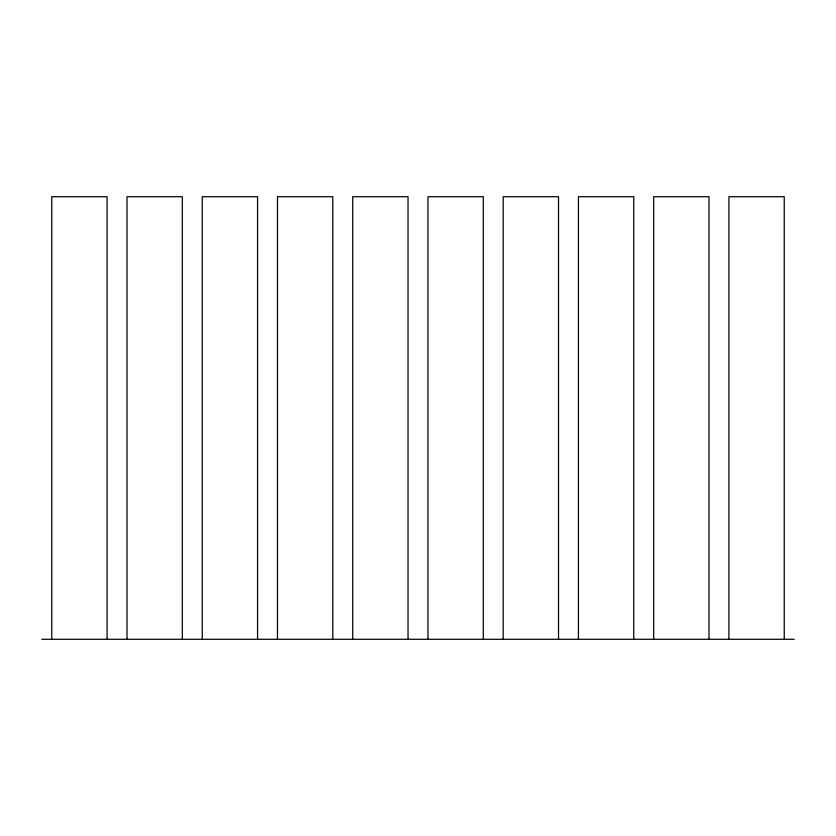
<?xml version="1.0" encoding="UTF-8"?>
<svg xmlns="http://www.w3.org/2000/svg" width="836" height="836" viewBox="0 0 836 836"><rect width="100%" height="100%" fill="white"/><g stroke="black" fill="none" stroke-linecap="round" stroke-linejoin="round"><path stroke-width="1.25" d="M41.8 639.289L794.2 639.289M784.241 639.289L784.241 196.711L728.919 196.711L728.919 639.289M709.001 639.289L709.001 196.711L653.679 196.711L653.679 639.289M633.761 639.289L633.761 196.711L578.439 196.711L578.439 639.289M558.521 639.289L558.521 196.711L503.199 196.711L503.199 639.289M483.281 639.289L483.281 196.711L427.959 196.711L427.959 639.289M408.041 639.289L408.041 196.711L352.719 196.711L352.719 639.289M332.801 639.289L332.801 196.711L277.479 196.711L277.479 639.289M257.561 639.289L257.561 196.711L202.239 196.711L202.239 639.289M182.321 639.289L182.321 196.711L126.999 196.711L126.999 639.289M107.081 639.289L107.081 196.711L51.759 196.711L51.759 639.289"/></g></svg>
